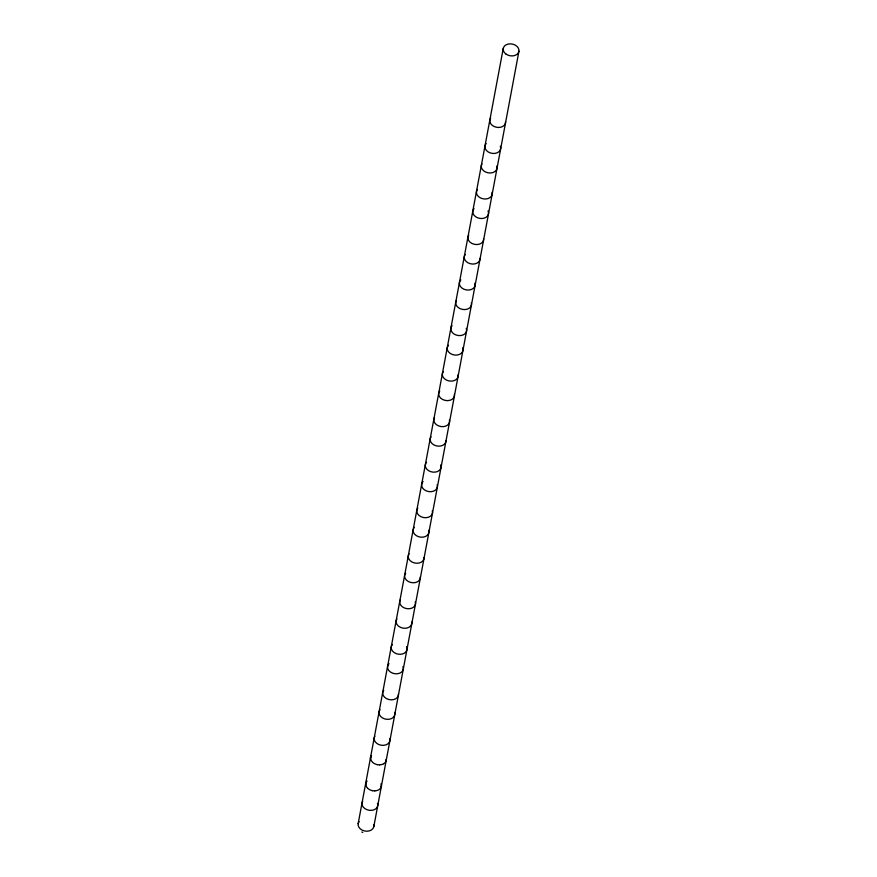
<?xml version="1.0" encoding="UTF-8"?>
<svg xmlns="http://www.w3.org/2000/svg" width="877" height="877" viewBox="0 0 877 877"><rect width="100%" height="100%" fill="white"/><g stroke="black" fill="none" stroke-linecap="round" stroke-linejoin="round"><path stroke-width="1.32" d="M366.016 782.361A8.068 6.04 10.6 0 0 365.72 783.249L365.709 785.123L365.621 784.498M370.883 756.336A8.068 6.04 10.6 0 0 370.587 757.235L370.576 759.109L370.489 758.473M374.797 790.846A7.871 5.887 10.6 0 0 378.184 790.067L378.787 789.771A7.871 5.887 10.6 0 0 381.342 786.461L381.352 784.586A7.871 5.887 10.6 0 0 381.067 783.687M383.688 763.714A7.871 5.887 10.6 0 0 386.209 760.447L386.308 759.197M365.632 783.863L365.72 783.249M370.5 757.849L370.587 757.235M381.429 785.847L381.342 786.461M386.297 759.822L386.209 760.447M358.156 823.635L503.266 48.29M373.799 826.726L518.943 51.195M383.337 763.933L383.008 764.097A7.871 5.887 10.6 0 1 379.664 764.821M379.588 764.876L377.11 764.656M374.72 790.89L372.243 790.681M362.793 832.481L361.883 832.021M381.352 784.586L381.429 785.211M505.59 121.793A7.97 5.964 10.6 0 1 495.998 127.165A7.97 5.964 10.6 0 1 490.66 118.11M496.82 166.06A7.97 5.964 10.6 0 1 488.5 172.901A7.97 5.964 10.6 0 1 481.955 163.9M500.361 146.24A7.97 5.964 10.6 0 1 492.556 153.431A7.97 5.964 10.6 0 1 485.441 144.672M485.606 144.398A7.97 5.964 10.6 0 1 486.209 143.62M488.05 210.973A7.97 5.964 10.6 0 1 479.774 218.395A7.97 5.964 10.6 0 1 474.029 208.66M492.041 192.392A7.97 5.964 10.6 0 1 483.008 198.805A7.97 5.964 10.6 0 1 477.461 189.399M480.026 258.386A7.97 5.964 10.6 0 1 470.225 263.703A7.97 5.964 10.6 0 1 465.292 254.44M483.676 238.873A7.97 5.964 10.6 0 1 474.084 244.244A7.97 5.964 10.6 0 1 468.746 235.179M471.355 302.96A7.97 5.964 10.6 0 1 462.727 309.449A7.97 5.964 10.6 0 1 456.391 300.493M474.906 283.139A7.97 5.964 10.6 0 1 466.586 289.969A7.97 5.964 10.6 0 1 460.041 280.98M460.644 280.201A7.97 5.964 10.6 0 1 460.874 279.96M462.617 347.862A7.97 5.964 10.6 0 1 454.823 355.064A7.97 5.964 10.6 0 1 447.708 346.294M447.873 346.02A7.97 5.964 10.6 0 1 448.476 345.242M466.279 328.36A7.97 5.964 10.6 0 1 458.682 335.573A7.97 5.964 10.6 0 1 451.227 327.066M451.359 326.781A7.97 5.964 10.6 0 1 452.126 325.729M454.385 394.332A7.97 5.964 10.6 0 1 445.077 400.383A7.97 5.964 10.6 0 1 439.728 391.021M458.035 374.83A7.97 5.964 10.6 0 1 448.728 380.881A7.97 5.964 10.6 0 1 443.378 371.508M445.954 440.813A7.97 5.964 10.6 0 1 436.143 445.812A7.97 5.964 10.6 0 1 431.013 436.812M449.441 420.039A7.97 5.964 10.6 0 1 440.824 426.529A7.97 5.964 10.6 0 1 434.488 417.562M437.174 484.762A7.97 5.964 10.6 0 1 428.853 491.602A7.97 5.964 10.6 0 1 422.308 482.602M422.911 481.824A7.97 5.964 10.6 0 1 423.142 481.594M440.714 464.942A7.97 5.964 10.6 0 1 432.92 472.133A7.97 5.964 10.6 0 1 425.805 463.374M426.343 462.563A7.97 5.964 10.6 0 1 426.562 462.322M428.656 530.289A7.97 5.964 10.6 0 1 420.741 537.173A7.97 5.964 10.6 0 1 413.484 528.699M413.626 528.414A7.97 5.964 10.6 0 1 414.393 527.362M432.306 510.787A7.97 5.964 10.6 0 1 423.569 517.551A7.97 5.964 10.6 0 1 417.825 508.09M420.357 576.77A7.97 5.964 10.6 0 1 410.787 582.46A7.97 5.964 10.6 0 1 405.645 573.141M424.04 557.575A7.97 5.964 10.6 0 1 414.437 562.946A7.97 5.964 10.6 0 1 409.099 553.88M411.784 621.979A7.97 5.964 10.6 0 1 402.675 628.075A7.97 5.964 10.6 0 1 396.93 618.921M415.27 601.841A7.97 5.964 10.6 0 1 406.939 608.671A7.97 5.964 10.6 0 1 400.405 599.682M402.981 666.564A7.97 5.964 10.6 0 1 395.187 673.766A7.97 5.964 10.6 0 1 388.072 664.996M388.412 664.448A7.97 5.964 10.6 0 1 389.059 663.703M406.5 646.744A7.97 5.964 10.6 0 1 398.213 654.165A7.97 5.964 10.6 0 1 392.479 644.431M394.573 712.409A7.97 5.964 10.6 0 1 386.867 719.315A7.97 5.964 10.6 0 1 379.292 711.104M379.412 710.808A7.97 5.964 10.6 0 1 380.092 709.723M398.476 694.156A7.97 5.964 10.6 0 1 388.675 699.473A7.97 5.964 10.6 0 1 383.742 690.21M377.22 764.612A7.871 5.887 10.6 0 1 372.648 762.332M372.144 761.806A7.871 5.887 10.6 0 1 370.763 759.131M370.774 757.279A7.871 5.887 10.6 0 1 371.552 755.579M389.805 738.741A7.97 5.964 10.6 0 1 381.177 745.231A7.97 5.964 10.6 0 1 374.841 736.263M377.516 803.398A7.97 5.964 10.6 0 1 369.25 810.304A7.97 5.964 10.6 0 1 362.672 801.304M372.352 790.637A7.871 5.887 10.6 0 1 367.781 788.346M367.277 787.82A7.871 5.887 10.6 0 1 365.895 785.145M365.906 783.293A7.871 5.887 10.6 0 1 366.345 782.131M366.498 781.856A7.871 5.887 10.6 0 1 367.09 781.089M373.766 824.72A7.97 5.964 10.6 0 1 364.657 830.99A7.97 5.964 10.6 0 1 359.11 821.639M506.062 54.133A7.97 5.964 10.6 0 0 518.877 51.502A7.97 5.964 10.6 0 0 508.276 44.047A7.97 5.964 10.6 0 0 506.062 54.133"/></g></svg>
